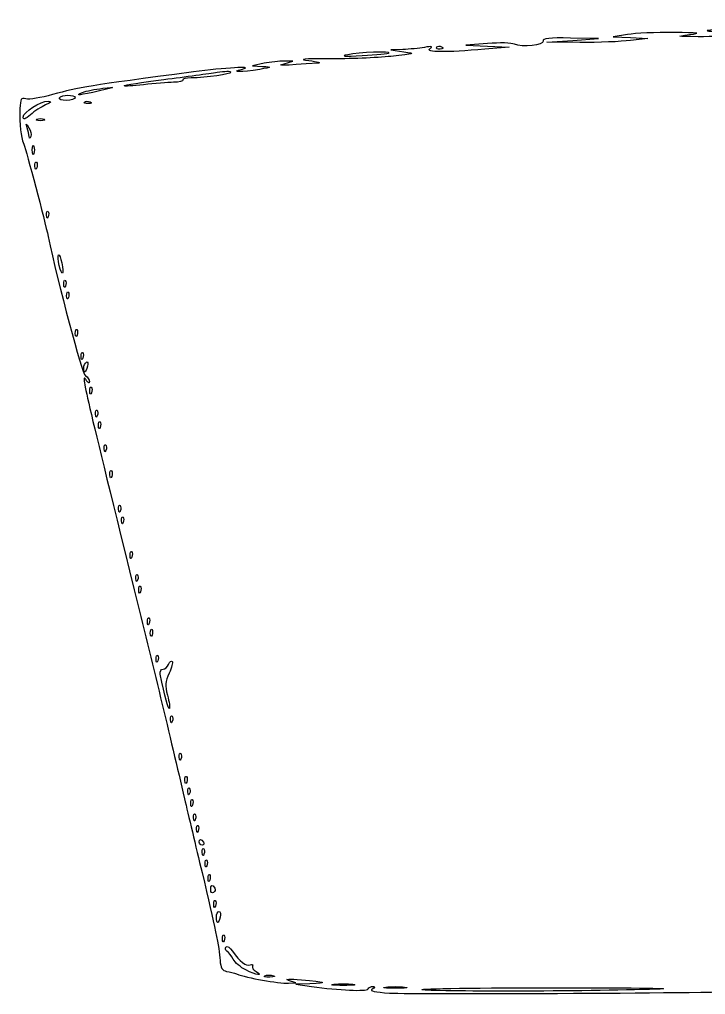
# Model space of a CAD drawing. Header units: centimetres. Extents: x -7.5 to 7.9, y -10 to 9.3.
# Drawn here: x -6.2 to 0.09, y -9.96 to -1.01 of the extents above; entities that cross this region are included whole.
import ezdxf

# ---------------------------------------------------------------- set-up
doc = ezdxf.new("R2010")
doc.units = ezdxf.units.CM
doc.header["$MEASUREMENT"] = 0
doc.layers.add('Layer 1', color=7, linetype='Continuous')

msp = doc.modelspace()

# ---------------------------------------------------------------- linework, layer by layer
at = {"layer": 'Layer 1'}
for points, knots in [([(-2.80407, -9.94347), (-2.94063, -9.93593), (-2.98985, -9.92486), (-2.96282, -9.90777), (-2.96282, -9.90777), (-2.93908, -9.89276), (-2.93606, -9.88284), (-2.95516, -9.88259), (-2.95516, -9.88259), (-2.97249, -9.88237), (-2.99323, -9.89281), (-3.00126, -9.90579), (-3.00126, -9.90579), (-3.01641, -9.93031), (-3.26708, -9.91933), (-3.51896, -9.88311), (-3.51896, -9.88311), (-3.51896, -9.88311), (-3.66448, -9.86218), (-3.66448, -9.86218), (-3.66448, -9.86218), (-3.66448, -9.86218), (-3.53439, -9.85896), (-3.53439, -9.85896), (-3.53439, -9.85896), (-3.35749, -9.85457), (-3.3885, -9.83956), (-3.61156, -9.82159), (-3.61156, -9.82159), (-3.72429, -9.81251), (-3.77089, -9.81524), (-3.73063, -9.82856), (-3.73063, -9.82856), (-3.73063, -9.82856), (-3.66448, -9.85045), (-3.66448, -9.85045), (-3.66448, -9.85045), (-3.66448, -9.85045), (-3.73063, -9.85294), (-3.73063, -9.85294), (-3.73063, -9.85294), (-3.82556, -9.8565), (-4.11349, -9.80556), (-4.20688, -9.76867), (-4.20688, -9.76867), (-4.2287, -9.76005), (-4.27038, -9.74922), (-4.29948, -9.74461), (-4.29948, -9.74461), (-4.33913, -9.73833), (-4.354, -9.71308), (-4.35878, -9.64385), (-4.35878, -9.64385), (-4.36739, -9.51935), (-4.40434, -9.33941), (-4.52443, -8.83708), (-4.52443, -8.83708), (-4.58009, -8.60425), (-4.65198, -8.30064), (-4.68418, -8.1624), (-4.68418, -8.1624), (-4.81545, -7.59886), (-4.98493, -6.89432), (-5.14561, -6.24417), (-5.14561, -6.24417), (-5.62101, -4.32068), (-5.64002, -4.23725), (-5.58271, -4.32594), (-5.58271, -4.32594), (-5.56702, -4.35021), (-5.5569, -4.35329), (-5.55666, -4.33387), (-5.55666, -4.33387), (-5.55643, -4.3164), (-5.57307, -4.29259), (-5.59362, -4.28095), (-5.59362, -4.28095), (-5.62329, -4.26415), (-5.84664, -3.42928), (-5.9355, -3.00302), (-5.9355, -3.00302), (-5.96528, -2.86016), (-6.13489, -2.21866), (-6.15982, -2.1546), (-6.15982, -2.1546), (-6.18861, -2.08062), (-6.1984, -1.9876), (-6.19405, -1.82915), (-6.19405, -1.82915), (-6.19164, -1.74117), (-6.18399, -1.72875), (-6.13938, -1.74041), (-6.13938, -1.74041), (-6.11085, -1.74787), (-6.00072, -1.73007), (-5.89464, -1.70086), (-5.89464, -1.70086), (-5.64237, -1.63137), (-5.58443, -1.62205), (-4.60375, -1.49311), (-4.60375, -1.49311), (-4.31817, -1.45556), (-4.03541, -1.43875), (-4.15396, -1.46636), (-4.15396, -1.46636), (-4.28132, -1.49603), (-4.15767, -1.49869), (-3.99521, -1.46979), (-3.99521, -1.46979), (-3.87817, -1.44896), (-3.87772, -1.44849), (-3.96875, -1.44225), (-3.96875, -1.44225), (-3.96875, -1.44225), (-4.06135, -1.43589), (-4.06135, -1.43589), (-4.06135, -1.43589), (-4.06135, -1.43589), (-3.95552, -1.414), (-3.95552, -1.414), (-3.95552, -1.414), (-3.89731, -1.40196), (-3.81397, -1.39283), (-3.77031, -1.39372), (-3.77031, -1.39372), (-3.77031, -1.39372), (-3.69094, -1.39532), (-3.69094, -1.39532), (-3.69094, -1.39532), (-3.69094, -1.39532), (-3.77031, -1.41775), (-3.77031, -1.41775), (-3.77031, -1.41775), (-3.84429, -1.43866), (-3.79716, -1.43768), (-3.45555, -1.41121), (-3.45555, -1.41121), (-3.42494, -1.40884), (-3.46538, -1.39874), (-3.54542, -1.38877), (-3.54542, -1.38877), (-3.64788, -1.37601), (-3.59308, -1.37139), (-3.36021, -1.37315), (-3.36021, -1.37315), (-3.17831, -1.37453), (-2.92232, -1.36431), (-2.79135, -1.35045), (-2.79135, -1.35045), (-2.56986, -1.327), (-2.56154, -1.32405), (-2.67229, -1.30821), (-2.67229, -1.30821), (-2.67229, -1.30821), (-2.79135, -1.29118), (-2.79135, -1.29118), (-2.79135, -1.29118), (-2.79135, -1.29118), (-2.68221, -1.2872), (-2.68221, -1.2872), (-2.68221, -1.2872), (-2.62219, -1.28502), (-2.53289, -1.27627), (-2.48378, -1.26777), (-2.48378, -1.26777), (-2.41615, -1.25607), (-2.40411, -1.25918), (-2.43417, -1.2806), (-2.43417, -1.2806), (-2.48121, -1.31412), (-2.28492, -1.31572), (-1.93146, -1.2847), (-1.93146, -1.2847), (-1.93146, -1.2847), (-1.70656, -1.26496), (-1.70656, -1.26496), (-1.70656, -1.26496), (-1.70656, -1.26496), (-1.905, -1.2561), (-1.905, -1.2561), (-1.905, -1.2561), (-1.905, -1.2561), (-2.10344, -1.24724), (-2.10344, -1.24724), (-2.10344, -1.24724), (-2.10344, -1.24724), (-1.905, -1.23205), (-1.905, -1.23205), (-1.905, -1.23205), (-1.79586, -1.2237), (-1.68527, -1.22651), (-1.65925, -1.23829), (-1.65925, -1.23829), (-1.58729, -1.27087), (-1.38781, -1.24982), (-1.39568, -1.21047), (-1.39568, -1.21047), (-1.40066, -1.18555), (-1.33867, -1.17863), (-1.14432, -1.1824), (-1.14432, -1.1824), (-1.14432, -1.1824), (-0.88635, -1.1874), (-0.88635, -1.1874), (-0.88635, -1.1874), (-0.88635, -1.1874), (-1.12448, -1.20385), (-1.12448, -1.20385), (-1.12448, -1.20385), (-1.12448, -1.20385), (-1.3626, -1.22031), (-1.3626, -1.22031), (-1.3626, -1.22031), (-1.3626, -1.22031), (-1.05833, -1.22244), (-1.05833, -1.22244), (-1.05833, -1.22244), (-0.89098, -1.22361), (-0.68263, -1.21571), (-0.59531, -1.20487), (-0.59531, -1.20487), (-0.59531, -1.20487), (-0.43656, -1.18518), (-0.43656, -1.18518), (-0.43656, -1.18518), (-0.43656, -1.18518), (-0.59531, -1.17775), (-0.59531, -1.17775), (-0.59531, -1.17775), (-0.59531, -1.17775), (-0.75406, -1.17033), (-0.75406, -1.17033), (-0.75406, -1.17033), (-0.75406, -1.17033), (-0.62177, -1.14972), (-0.62177, -1.14972), (-0.62177, -1.14972), (-0.54901, -1.13839), (-0.35851, -1.13001), (-0.19844, -1.13111), (-0.19844, -1.13111), (0.03473, -1.13271), (0.06367, -1.13665), (-0.05292, -1.15094), (-0.05292, -1.15094), (-0.18633, -1.16729), (-0.17973, -1.16886), (0.02646, -1.1698), (0.02646, -1.1698), (0.15015, -1.17036), (0.3347, -1.16227), (0.43656, -1.15181), (0.43656, -1.15181), (0.43656, -1.15181), (0.62177, -1.13281), (0.62177, -1.13281), (0.62177, -1.13281), (0.62177, -1.13281), (0.35939, -1.12864), (0.35939, -1.12864), (0.35939, -1.12864), (0.21508, -1.12635), (0.10197, -1.11978), (0.10804, -1.11405), (0.10804, -1.11405), (0.12144, -1.10136), (0.73133, -1.07187), (1.53458, -1.04505), (1.53458, -1.04505), (2.52279, -1.01207), (5.20861, -1.038), (5.715, -1.08542), (5.715, -1.08542), (5.95511, -1.10791), (6.19323, -1.13846), (6.24417, -1.15331), (6.24417, -1.15331), (6.2951, -1.16817), (6.40821, -1.1831), (6.49552, -1.1865), (6.49552, -1.1865), (6.68691, -1.19395), (6.68089, -1.13736), (6.56628, -1.85208), (6.56628, -1.85208), (6.48939, -2.3316), (6.41249, -2.86984), (6.24499, -4.10104), (6.24499, -4.10104), (6.17962, -4.58152), (5.98369, -5.96738), (5.90084, -6.53521), (5.90084, -6.53521), (5.84837, -6.89485), (5.7949, -7.28276), (5.71485, -7.88458), (5.71485, -7.88458), (5.67033, -8.21928), (5.61634, -8.62409), (5.59489, -8.78417), (5.59489, -8.78417), (5.57343, -8.94424), (5.55596, -9.13195), (5.55606, -9.20131), (5.55606, -9.20131), (5.55624, -9.32238), (5.55335, -9.32722), (5.48349, -9.32284), (5.48349, -9.32284), (5.44347, -9.32032), (5.32739, -9.3425), (5.22552, -9.37212), (5.22552, -9.37212), (4.93365, -9.45697), (4.57237, -9.52951), (4.14073, -9.58989), (4.14073, -9.58989), (4.02431, -9.60618), (3.85167, -9.63067), (3.75708, -9.64431), (3.75708, -9.64431), (3.49204, -9.68253), (2.89515, -9.74425), (2.35479, -9.7893), (2.35479, -9.7893), (2.08558, -9.81175), (1.74625, -9.84136), (1.60073, -9.85511), (1.60073, -9.85511), (1.45521, -9.86885), (1.16351, -9.88799), (0.9525, -9.89764), (0.9525, -9.89764), (0.74149, -9.90728), (0.52718, -9.92033), (0.47625, -9.92663), (0.47625, -9.92663), (0.35024, -9.94222), (-2.55651, -9.95715), (-2.80407, -9.94347)], [0, 0, 0, 0, 0.0116279, 0.0116279, 0.0116279, 0.0116279, 0.0232558, 0.0232558, 0.0232558, 0.0232558, 0.0348837, 0.0348837, 0.0348837, 0.0348837, 0.0465116, 0.0465116, 0.0465116, 0.0465116, 0.0581395, 0.0581395, 0.0581395, 0.0581395, 0.0697674, 0.0697674, 0.0697674, 0.0697674, 0.0813953, 0.0813953, 0.0813953, 0.0813953, 0.0930233, 0.0930233, 0.0930233, 0.0930233, 0.1046512, 0.1046512, 0.1046512, 0.1046512, 0.1162791, 0.1162791, 0.1162791, 0.1162791, 0.127907, 0.127907, 0.127907, 0.127907, 0.1395349, 0.1395349, 0.1395349, 0.1395349, 0.1511628, 0.1511628, 0.1511628, 0.1511628, 0.1627907, 0.1627907, 0.1627907, 0.1627907, 0.1744186, 0.1744186, 0.1744186, 0.1744186, 0.1860465, 0.1860465, 0.1860465, 0.1860465, 0.1976744, 0.1976744, 0.1976744, 0.1976744, 0.2093023, 0.2093023, 0.2093023, 0.2093023, 0.2209302, 0.2209302, 0.2209302, 0.2209302, 0.2325581, 0.2325581, 0.2325581, 0.2325581, 0.244186, 0.244186, 0.244186, 0.244186, 0.255814, 0.255814, 0.255814, 0.255814, 0.2674419, 0.2674419, 0.2674419, 0.2674419, 0.2790698, 0.2790698, 0.2790698, 0.2790698, 0.2906977, 0.2906977, 0.2906977, 0.2906977, 0.3023256, 0.3023256, 0.3023256, 0.3023256, 0.3139535, 0.3139535, 0.3139535, 0.3139535, 0.3255814, 0.3255814, 0.3255814, 0.3255814, 0.3372093, 0.3372093, 0.3372093, 0.3372093, 0.3488372, 0.3488372, 0.3488372, 0.3488372, 0.3604651, 0.3604651, 0.3604651, 0.3604651, 0.372093, 0.372093, 0.372093, 0.372093, 0.3837209, 0.3837209, 0.3837209, 0.3837209, 0.3953488, 0.3953488, 0.3953488, 0.3953488, 0.4069767, 0.4069767, 0.4069767, 0.4069767, 0.4186047, 0.4186047, 0.4186047, 0.4186047, 0.4302326, 0.4302326, 0.4302326, 0.4302326, 0.4418605, 0.4418605, 0.4418605, 0.4418605, 0.4534884, 0.4534884, 0.4534884, 0.4534884, 0.4651163, 0.4651163, 0.4651163, 0.4651163, 0.4767442, 0.4767442, 0.4767442, 0.4767442, 0.4883721, 0.4883721, 0.4883721, 0.4883721, 0.5, 0.5, 0.5, 0.5, 0.5116279, 0.5116279, 0.5116279, 0.5116279, 0.5232558, 0.5232558, 0.5232558, 0.5232558, 0.5348837, 0.5348837, 0.5348837, 0.5348837, 0.5465116, 0.5465116, 0.5465116, 0.5465116, 0.5581395, 0.5581395, 0.5581395, 0.5581395, 0.5697674, 0.5697674, 0.5697674, 0.5697674, 0.5813953, 0.5813953, 0.5813953, 0.5813953, 0.5930233, 0.5930233, 0.5930233, 0.5930233, 0.6046512, 0.6046512, 0.6046512, 0.6046512, 0.6162791, 0.6162791, 0.6162791, 0.6162791, 0.627907, 0.627907, 0.627907, 0.627907, 0.6395349, 0.6395349, 0.6395349, 0.6395349, 0.6511628, 0.6511628, 0.6511628, 0.6511628, 0.6627907, 0.6627907, 0.6627907, 0.6627907, 0.6744186, 0.6744186, 0.6744186, 0.6744186, 0.6860465, 0.6860465, 0.6860465, 0.6860465, 0.6976744, 0.6976744, 0.6976744, 0.6976744, 0.7093023, 0.7093023, 0.7093023, 0.7093023, 0.7209302, 0.7209302, 0.7209302, 0.7209302, 0.7325581, 0.7325581, 0.7325581, 0.7325581, 0.744186, 0.744186, 0.744186, 0.744186, 0.755814, 0.755814, 0.755814, 0.755814, 0.7674419, 0.7674419, 0.7674419, 0.7674419, 0.7790698, 0.7790698, 0.7790698, 0.7790698, 0.7906977, 0.7906977, 0.7906977, 0.7906977, 0.8023256, 0.8023256, 0.8023256, 0.8023256, 0.8139535, 0.8139535, 0.8139535, 0.8139535, 0.8255814, 0.8255814, 0.8255814, 0.8255814, 0.8372093, 0.8372093, 0.8372093, 0.8372093, 0.8488372, 0.8488372, 0.8488372, 0.8488372, 0.8604651, 0.8604651, 0.8604651, 0.8604651, 0.872093, 0.872093, 0.872093, 0.872093, 0.8837209, 0.8837209, 0.8837209, 0.8837209, 0.8953488, 0.8953488, 0.8953488, 0.8953488, 0.9069767, 0.9069767, 0.9069767, 0.9069767, 0.9186047, 0.9186047, 0.9186047, 0.9186047, 0.9302326, 0.9302326, 0.9302326, 0.9302326, 0.9418605, 0.9418605, 0.9418605, 0.9418605, 0.9534884, 0.9534884, 0.9534884, 0.9534884, 0.9651163, 0.9651163, 0.9651163, 0.9651163, 0.9767442, 0.9767442, 0.9767442, 0.9767442, 1, 1, 1, 1]), ([(-3.18823, -1.33495), (-3.08371, -1.31301), (-2.78543, -1.30073), (-2.80679, -1.31924), (-2.80679, -1.31924), (-2.81285, -1.3245), (-2.92497, -1.33518), (-3.05594, -1.34298), (-3.05594, -1.34298), (-3.21788, -1.35263), (-3.26021, -1.35006), (-3.18823, -1.33495)], [0, 0, 0, 0, 0.25, 0.25, 0.25, 0.25, 0.5, 0.5, 0.5, 0.5, 1, 1, 1, 1]), ([(-2.37408, -1.26724), (-2.36529, -1.25845), (-2.34247, -1.25751), (-2.32337, -1.26516), (-2.32337, -1.26516), (-2.30227, -1.2736), (-2.30854, -1.27987), (-2.33936, -1.28114), (-2.33936, -1.28114), (-2.36725, -1.28229), (-2.38288, -1.27604), (-2.37408, -1.26724)], [0, 0, 0, 0, 0.25, 0.25, 0.25, 0.25, 0.5, 0.5, 0.5, 0.5, 1, 1, 1, 1]), ([(-4.78487, -1.588), (-4.73169, -1.58772), (-4.6937, -1.57857), (-4.70044, -1.56766), (-4.70044, -1.56766), (-4.70719, -1.55674), (-4.67331, -1.54771), (-4.62516, -1.54758), (-4.62516, -1.54758), (-4.48061, -1.5472), (-4.25979, -1.51532), (-4.25979, -1.49482), (-4.25979, -1.49482), (-4.25979, -1.48428), (-4.31635, -1.48475), (-4.38547, -1.49585), (-4.38547, -1.49585), (-4.45459, -1.50695), (-4.67486, -1.53685), (-4.87495, -1.56229), (-4.87495, -1.56229), (-5.07504, -1.58772), (-5.23875, -1.61368), (-5.23875, -1.61997), (-5.23875, -1.61997), (-5.23875, -1.62625), (-5.15838, -1.62175), (-5.06016, -1.60995), (-5.06016, -1.60995), (-4.96193, -1.59815), (-4.83805, -1.58827), (-4.78487, -1.588)], [0, 0, 0, 0, 0.1111111, 0.1111111, 0.1111111, 0.1111111, 0.2222222, 0.2222222, 0.2222222, 0.2222222, 0.3333333, 0.3333333, 0.3333333, 0.3333333, 0.4444444, 0.4444444, 0.4444444, 0.4444444, 0.5555556, 0.5555556, 0.5555556, 0.5555556, 0.6666667, 0.6666667, 0.6666667, 0.6666667, 0.7777778, 0.7777778, 0.7777778, 0.7777778, 1, 1, 1, 1]), ([(-5.68854, -1.72899), (-5.68854, -1.69845), (-5.81391, -1.70042), (-5.83298, -1.73126), (-5.83298, -1.73126), (-5.84137, -1.74485), (-5.81231, -1.75495), (-5.76839, -1.7537), (-5.76839, -1.7537), (-5.72447, -1.75245), (-5.68854, -1.74133), (-5.68854, -1.72899)], [0, 0, 0, 0, 0.25, 0.25, 0.25, 0.25, 0.5, 0.5, 0.5, 0.5, 1, 1, 1, 1]), ([(-5.46365, -1.66645), (-5.30971, -1.62979), (-5.30881, -1.62908), (-5.43407, -1.64329), (-5.43407, -1.64329), (-5.50511, -1.65134), (-5.58845, -1.66812), (-5.61928, -1.68057), (-5.61928, -1.68057), (-5.70311, -1.71444), (-5.64179, -1.70887), (-5.46365, -1.66645)], [0, 0, 0, 0, 0.25, 0.25, 0.25, 0.25, 0.5, 0.5, 0.5, 0.5, 1, 1, 1, 1]), ([(-5.95861, -1.79557), (-5.90368, -1.77119), (-5.89859, -1.76328), (-5.93677, -1.76163), (-5.93677, -1.76163), (-6.00457, -1.7587), (-6.16479, -1.86084), (-6.16479, -1.90698), (-6.16479, -1.90698), (-6.16479, -1.93361), (-6.14547, -1.92754), (-6.09752, -1.88585), (-6.09752, -1.88585), (-6.06052, -1.85368), (-5.99801, -1.81305), (-5.95861, -1.79557)], [0, 0, 0, 0, 0.2, 0.2, 0.2, 0.2, 0.4, 0.4, 0.4, 0.4, 0.6, 0.6, 0.6, 0.6, 1, 1, 1, 1]), ([(-5.55129, -1.76786), (-5.57039, -1.76022), (-5.59321, -1.76116), (-5.602, -1.76995), (-5.602, -1.76995), (-5.61079, -1.77874), (-5.59517, -1.785), (-5.56727, -1.78385), (-5.56727, -1.78385), (-5.53645, -1.78258), (-5.53018, -1.77631), (-5.55129, -1.76786)], [0, 0, 0, 0, 0.25, 0.25, 0.25, 0.25, 0.5, 0.5, 0.5, 0.5, 1, 1, 1, 1]), ([(-6.112, -2.00522), (-6.14083, -1.96026), (-6.14158, -1.96031), (-6.1271, -2.00638), (-6.1271, -2.00638), (-6.11873, -2.03304), (-6.11094, -2.06876), (-6.10979, -2.08576), (-6.10979, -2.08576), (-6.10828, -2.10807), (-6.10408, -2.10774), (-6.09468, -2.08459), (-6.09468, -2.08459), (-6.08753, -2.06695), (-6.09532, -2.03123), (-6.112, -2.00522)], [0, 0, 0, 0, 0.2, 0.2, 0.2, 0.2, 0.4, 0.4, 0.4, 0.4, 0.6, 0.6, 0.6, 0.6, 1, 1, 1, 1]), ([(-5.97297, -1.92716), (-5.99116, -1.91982), (-6.02092, -1.91982), (-6.03911, -1.92716), (-6.03911, -1.92716), (-6.0573, -1.9345), (-6.04242, -1.94051), (-6.00604, -1.94051), (-6.00604, -1.94051), (-5.96966, -1.94051), (-5.95478, -1.9345), (-5.97297, -1.92716)], [0, 0, 0, 0, 0.25, 0.25, 0.25, 0.25, 0.5, 0.5, 0.5, 0.5, 1, 1, 1, 1]), ([(-6.06789, -2.1762), (-6.07523, -2.15801), (-6.08124, -2.17289), (-6.08124, -2.20927), (-6.08124, -2.20927), (-6.08124, -2.24565), (-6.07523, -2.26053), (-6.06789, -2.24234), (-6.06789, -2.24234), (-6.06055, -2.22415), (-6.06055, -2.19439), (-6.06789, -2.1762)], [0, 0, 0, 0, 0.25, 0.25, 0.25, 0.25, 0.5, 0.5, 0.5, 0.5, 1, 1, 1, 1]), ([(-6.04297, -2.32227), (-6.05177, -2.31348), (-6.05802, -2.32911), (-6.05687, -2.357), (-6.05687, -2.357), (-6.0556, -2.38782), (-6.04933, -2.39409), (-6.04088, -2.37298), (-6.04088, -2.37298), (-6.03324, -2.35388), (-6.03418, -2.33106), (-6.04297, -2.32227)], [0, 0, 0, 0, 0.25, 0.25, 0.25, 0.25, 0.5, 0.5, 0.5, 0.5, 1, 1, 1, 1]), ([(-5.93714, -2.77206), (-5.94593, -2.76327), (-5.95218, -2.7789), (-5.95104, -2.80679), (-5.95104, -2.80679), (-5.94977, -2.83761), (-5.9435, -2.84388), (-5.93505, -2.82277), (-5.93505, -2.82277), (-5.92741, -2.80367), (-5.92835, -2.78085), (-5.93714, -2.77206)], [0, 0, 0, 0, 0.25, 0.25, 0.25, 0.25, 0.5, 0.5, 0.5, 0.5, 1, 1, 1, 1]), ([(-5.81091, -3.24445), (-5.82021, -3.19797), (-5.83333, -3.16545), (-5.84007, -3.17219), (-5.84007, -3.17219), (-5.84681, -3.17893), (-5.84411, -3.22187), (-5.83406, -3.2676), (-5.83406, -3.2676), (-5.81023, -3.37611), (-5.78885, -3.35474), (-5.81091, -3.24445)], [0, 0, 0, 0, 0.25, 0.25, 0.25, 0.25, 0.5, 0.5, 0.5, 0.5, 1, 1, 1, 1]), ([(-5.77839, -3.40706), (-5.78718, -3.39827), (-5.79343, -3.4139), (-5.79229, -3.44179), (-5.79229, -3.44179), (-5.79102, -3.47261), (-5.78475, -3.47888), (-5.7763, -3.45777), (-5.7763, -3.45777), (-5.76866, -3.43867), (-5.7696, -3.41585), (-5.77839, -3.40706)], [0, 0, 0, 0, 0.25, 0.25, 0.25, 0.25, 0.5, 0.5, 0.5, 0.5, 1, 1, 1, 1]), ([(-5.75193, -3.51289), (-5.76072, -3.5041), (-5.76698, -3.51973), (-5.76583, -3.54762), (-5.76583, -3.54762), (-5.76456, -3.57844), (-5.75829, -3.58471), (-5.74984, -3.56361), (-5.74984, -3.56361), (-5.7422, -3.54451), (-5.74314, -3.52169), (-5.75193, -3.51289)], [0, 0, 0, 0, 0.25, 0.25, 0.25, 0.25, 0.5, 0.5, 0.5, 0.5, 1, 1, 1, 1]), ([(-5.67256, -3.85685), (-5.68135, -3.84806), (-5.6876, -3.86369), (-5.68645, -3.89158), (-5.68645, -3.89158), (-5.68518, -3.9224), (-5.67891, -3.92867), (-5.67047, -3.90757), (-5.67047, -3.90757), (-5.66282, -3.88847), (-5.66376, -3.86565), (-5.67256, -3.85685)], [0, 0, 0, 0, 0.25, 0.25, 0.25, 0.25, 0.5, 0.5, 0.5, 0.5, 1, 1, 1, 1]), ([(-5.61964, -4.06852), (-5.62843, -4.05973), (-5.63468, -4.07536), (-5.63354, -4.10325), (-5.63354, -4.10325), (-5.63227, -4.13407), (-5.626, -4.14034), (-5.61755, -4.11923), (-5.61755, -4.11923), (-5.60991, -4.10013), (-5.61085, -4.07731), (-5.61964, -4.06852)], [0, 0, 0, 0, 0.25, 0.25, 0.25, 0.25, 0.5, 0.5, 0.5, 0.5, 1, 1, 1, 1]), ([(-5.57503, -4.19361), (-5.56742, -4.16449), (-5.57198, -4.14733), (-5.58518, -4.15548), (-5.58518, -4.15548), (-5.59837, -4.16364), (-5.60917, -4.18747), (-5.60917, -4.20844), (-5.60917, -4.20844), (-5.60917, -4.2632), (-5.59119, -4.25539), (-5.57503, -4.19361)], [0, 0, 0, 0, 0.25, 0.25, 0.25, 0.25, 0.5, 0.5, 0.5, 0.5, 1, 1, 1, 1]), ([(-5.54026, -4.38602), (-5.54906, -4.37723), (-5.55531, -4.39286), (-5.55416, -4.42075), (-5.55416, -4.42075), (-5.55289, -4.45157), (-5.54662, -4.45784), (-5.53818, -4.43673), (-5.53818, -4.43673), (-5.53053, -4.41763), (-5.53147, -4.39481), (-5.54026, -4.38602)], [0, 0, 0, 0, 0.25, 0.25, 0.25, 0.25, 0.5, 0.5, 0.5, 0.5, 1, 1, 1, 1]), ([(-5.48735, -4.59769), (-5.49614, -4.58889), (-5.50239, -4.60452), (-5.50124, -4.63241), (-5.50124, -4.63241), (-5.49997, -4.66324), (-5.49371, -4.66951), (-5.48526, -4.6484), (-5.48526, -4.6484), (-5.47762, -4.6293), (-5.47856, -4.60648), (-5.48735, -4.59769)], [0, 0, 0, 0, 0.25, 0.25, 0.25, 0.25, 0.5, 0.5, 0.5, 0.5, 1, 1, 1, 1]), ([(-5.46089, -4.70352), (-5.46968, -4.69473), (-5.47593, -4.71036), (-5.47479, -4.73825), (-5.47479, -4.73825), (-5.47352, -4.76907), (-5.46725, -4.77534), (-5.4588, -4.75423), (-5.4588, -4.75423), (-5.45116, -4.73513), (-5.4521, -4.71231), (-5.46089, -4.70352)], [0, 0, 0, 0, 0.25, 0.25, 0.25, 0.25, 0.5, 0.5, 0.5, 0.5, 1, 1, 1, 1]), ([(-5.40797, -4.91519), (-5.41677, -4.90639), (-5.42302, -4.92202), (-5.42187, -4.94991), (-5.42187, -4.94991), (-5.4206, -4.98074), (-5.41433, -4.98701), (-5.40588, -4.9659), (-5.40588, -4.9659), (-5.39824, -4.9468), (-5.39918, -4.92398), (-5.40797, -4.91519)], [0, 0, 0, 0, 0.25, 0.25, 0.25, 0.25, 0.5, 0.5, 0.5, 0.5, 1, 1, 1, 1]), ([(-5.35506, -5.15331), (-5.36385, -5.14452), (-5.3701, -5.16015), (-5.36895, -5.18804), (-5.36895, -5.18804), (-5.36768, -5.21886), (-5.36141, -5.22513), (-5.35297, -5.20402), (-5.35297, -5.20402), (-5.34532, -5.18492), (-5.34626, -5.1621), (-5.35506, -5.15331)], [0, 0, 0, 0, 0.25, 0.25, 0.25, 0.25, 0.5, 0.5, 0.5, 0.5, 1, 1, 1, 1]), ([(-5.27568, -5.47081), (-5.28447, -5.46202), (-5.29073, -5.47765), (-5.28958, -5.50554), (-5.28958, -5.50554), (-5.28831, -5.53636), (-5.28204, -5.54263), (-5.27359, -5.52152), (-5.27359, -5.52152), (-5.26595, -5.50242), (-5.26689, -5.4796), (-5.27568, -5.47081)], [0, 0, 0, 0, 0.25, 0.25, 0.25, 0.25, 0.5, 0.5, 0.5, 0.5, 1, 1, 1, 1]), ([(-5.24922, -5.57664), (-5.25802, -5.56785), (-5.26427, -5.58348), (-5.26312, -5.61137), (-5.26312, -5.61137), (-5.26185, -5.64219), (-5.25558, -5.64846), (-5.24713, -5.62736), (-5.24713, -5.62736), (-5.23949, -5.60826), (-5.24043, -5.58544), (-5.24922, -5.57664)], [0, 0, 0, 0, 0.25, 0.25, 0.25, 0.25, 0.5, 0.5, 0.5, 0.5, 1, 1, 1, 1]), ([(-5.16985, -5.89414), (-5.17864, -5.88535), (-5.18489, -5.90098), (-5.18374, -5.92887), (-5.18374, -5.92887), (-5.18247, -5.95969), (-5.17621, -5.96596), (-5.16776, -5.94486), (-5.16776, -5.94486), (-5.16012, -5.92576), (-5.16106, -5.90294), (-5.16985, -5.89414)], [0, 0, 0, 0, 0.25, 0.25, 0.25, 0.25, 0.5, 0.5, 0.5, 0.5, 1, 1, 1, 1]), ([(-5.11693, -6.10581), (-5.12572, -6.09702), (-5.13198, -6.11265), (-5.13083, -6.14054), (-5.13083, -6.14054), (-5.12956, -6.17136), (-5.12329, -6.17763), (-5.11484, -6.15652), (-5.11484, -6.15652), (-5.1072, -6.13742), (-5.10814, -6.1146), (-5.11693, -6.10581)], [0, 0, 0, 0, 0.25, 0.25, 0.25, 0.25, 0.5, 0.5, 0.5, 0.5, 1, 1, 1, 1]), ([(-5.09047, -6.21164), (-5.09927, -6.20285), (-5.10552, -6.21848), (-5.10437, -6.24637), (-5.10437, -6.24637), (-5.1031, -6.27719), (-5.09683, -6.28346), (-5.08838, -6.26236), (-5.08838, -6.26236), (-5.08074, -6.24326), (-5.08168, -6.22044), (-5.09047, -6.21164)], [0, 0, 0, 0, 0.25, 0.25, 0.25, 0.25, 0.5, 0.5, 0.5, 0.5, 1, 1, 1, 1]), ([(-5.0111, -6.50269), (-5.01989, -6.49389), (-5.02614, -6.50952), (-5.02499, -6.53741), (-5.02499, -6.53741), (-5.02372, -6.56824), (-5.01746, -6.57451), (-5.00901, -6.5534), (-5.00901, -6.5534), (-5.00137, -6.5343), (-5.00231, -6.51148), (-5.0111, -6.50269)], [0, 0, 0, 0, 0.25, 0.25, 0.25, 0.25, 0.5, 0.5, 0.5, 0.5, 1, 1, 1, 1]), ([(-4.98464, -6.60852), (-4.99343, -6.59973), (-4.99968, -6.61536), (-4.99854, -6.64325), (-4.99854, -6.64325), (-4.99727, -6.67407), (-4.991, -6.68034), (-4.98255, -6.65923), (-4.98255, -6.65923), (-4.97491, -6.64013), (-4.97585, -6.61731), (-4.98464, -6.60852)], [0, 0, 0, 0, 0.25, 0.25, 0.25, 0.25, 0.5, 0.5, 0.5, 0.5, 1, 1, 1, 1]), ([(-4.93172, -6.84664), (-4.94052, -6.83785), (-4.94677, -6.85348), (-4.94562, -6.88137), (-4.94562, -6.88137), (-4.94435, -6.91219), (-4.93808, -6.91846), (-4.92963, -6.89736), (-4.92963, -6.89736), (-4.92199, -6.87826), (-4.92293, -6.85544), (-4.93172, -6.84664)], [0, 0, 0, 0, 0.25, 0.25, 0.25, 0.25, 0.5, 0.5, 0.5, 0.5, 1, 1, 1, 1]), ([(-4.84124, -7.21227), (-4.86544, -7.12239), (-4.86284, -7.08725), (-4.82628, -7.01021), (-4.82628, -7.01021), (-4.80194, -6.95893), (-4.78926, -6.90973), (-4.7981, -6.90089), (-4.7981, -6.90089), (-4.80694, -6.89205), (-4.82168, -6.90439), (-4.83085, -6.9283), (-4.83085, -6.9283), (-4.84003, -6.95221), (-4.86301, -6.97177), (-4.88192, -6.97177), (-4.88192, -6.97177), (-4.90082, -6.97177), (-4.91211, -6.99261), (-4.90699, -7.01807), (-4.90699, -7.01807), (-4.86618, -7.2212), (-4.83402, -7.34315), (-4.82393, -7.33306), (-4.82393, -7.33306), (-4.81733, -7.32646), (-4.82512, -7.27211), (-4.84124, -7.21227)], [0, 0, 0, 0, 0.125, 0.125, 0.125, 0.125, 0.25, 0.25, 0.25, 0.25, 0.375, 0.375, 0.375, 0.375, 0.5, 0.5, 0.5, 0.5, 0.625, 0.625, 0.625, 0.625, 0.75, 0.75, 0.75, 0.75, 1, 1, 1, 1]), ([(-4.79943, -7.40227), (-4.80822, -7.39348), (-4.81448, -7.40911), (-4.81333, -7.437), (-4.81333, -7.437), (-4.81206, -7.46782), (-4.80579, -7.47409), (-4.79734, -7.45298), (-4.79734, -7.45298), (-4.7897, -7.43388), (-4.79064, -7.41106), (-4.79943, -7.40227)], [0, 0, 0, 0, 0.25, 0.25, 0.25, 0.25, 0.5, 0.5, 0.5, 0.5, 1, 1, 1, 1]), ([(-4.72006, -7.74623), (-4.72885, -7.73744), (-4.7351, -7.75306), (-4.73395, -7.78095), (-4.73395, -7.78095), (-4.73268, -7.81178), (-4.72641, -7.81805), (-4.71797, -7.79694), (-4.71797, -7.79694), (-4.71032, -7.77784), (-4.71126, -7.75502), (-4.72006, -7.74623)], [0, 0, 0, 0, 0.25, 0.25, 0.25, 0.25, 0.5, 0.5, 0.5, 0.5, 1, 1, 1, 1]), ([(-4.66714, -7.95789), (-4.67593, -7.9491), (-4.68218, -7.96473), (-4.68104, -7.99262), (-4.68104, -7.99262), (-4.67977, -8.02344), (-4.6735, -8.02971), (-4.66505, -8.00861), (-4.66505, -8.00861), (-4.65741, -7.98951), (-4.65835, -7.96669), (-4.66714, -7.95789)], [0, 0, 0, 0, 0.25, 0.25, 0.25, 0.25, 0.5, 0.5, 0.5, 0.5, 1, 1, 1, 1]), ([(-4.64068, -8.06373), (-4.64947, -8.05494), (-4.65573, -8.07056), (-4.65458, -8.09845), (-4.65458, -8.09845), (-4.65331, -8.12928), (-4.64704, -8.13555), (-4.63859, -8.11444), (-4.63859, -8.11444), (-4.63095, -8.09534), (-4.63189, -8.07252), (-4.64068, -8.06373)], [0, 0, 0, 0, 0.25, 0.25, 0.25, 0.25, 0.5, 0.5, 0.5, 0.5, 1, 1, 1, 1]), ([(-4.61422, -8.16956), (-4.62302, -8.16077), (-4.62927, -8.1764), (-4.62812, -8.20429), (-4.62812, -8.20429), (-4.62685, -8.23511), (-4.62058, -8.24138), (-4.61213, -8.22027), (-4.61213, -8.22027), (-4.60449, -8.20117), (-4.60543, -8.17835), (-4.61422, -8.16956)], [0, 0, 0, 0, 0.25, 0.25, 0.25, 0.25, 0.5, 0.5, 0.5, 0.5, 1, 1, 1, 1]), ([(-4.58776, -8.30185), (-4.59656, -8.29306), (-4.60281, -8.30869), (-4.60166, -8.33658), (-4.60166, -8.33658), (-4.60039, -8.3674), (-4.59412, -8.37367), (-4.58568, -8.35257), (-4.58568, -8.35257), (-4.57803, -8.33347), (-4.57897, -8.31065), (-4.58776, -8.30185)], [0, 0, 0, 0, 0.25, 0.25, 0.25, 0.25, 0.5, 0.5, 0.5, 0.5, 1, 1, 1, 1]), ([(-4.56131, -8.40769), (-4.5701, -8.39889), (-4.57635, -8.41452), (-4.5752, -8.44241), (-4.5752, -8.44241), (-4.57393, -8.47324), (-4.56766, -8.47951), (-4.55922, -8.4584), (-4.55922, -8.4584), (-4.55157, -8.4393), (-4.55251, -8.41648), (-4.56131, -8.40769)], [0, 0, 0, 0, 0.25, 0.25, 0.25, 0.25, 0.5, 0.5, 0.5, 0.5, 1, 1, 1, 1]), ([(-4.51115, -8.55927), (-4.5321, -8.52537), (-4.55083, -8.52537), (-4.55083, -8.55927), (-4.55083, -8.55927), (-4.55083, -8.57382), (-4.53822, -8.58573), (-4.52281, -8.58573), (-4.52281, -8.58573), (-4.5074, -8.58573), (-4.50215, -8.57382), (-4.51115, -8.55927)], [0, 0, 0, 0, 0.25, 0.25, 0.25, 0.25, 0.5, 0.5, 0.5, 0.5, 1, 1, 1, 1]), ([(-4.50839, -8.61935), (-4.51718, -8.61056), (-4.52343, -8.62619), (-4.52229, -8.65408), (-4.52229, -8.65408), (-4.52102, -8.6849), (-4.51475, -8.69117), (-4.5063, -8.67007), (-4.5063, -8.67007), (-4.49866, -8.65097), (-4.4996, -8.62815), (-4.50839, -8.61935)], [0, 0, 0, 0, 0.25, 0.25, 0.25, 0.25, 0.5, 0.5, 0.5, 0.5, 1, 1, 1, 1]), ([(-4.48193, -8.72519), (-4.49072, -8.71639), (-4.49698, -8.73202), (-4.49583, -8.75991), (-4.49583, -8.75991), (-4.49456, -8.79074), (-4.48829, -8.79701), (-4.47984, -8.7759), (-4.47984, -8.7759), (-4.4722, -8.7568), (-4.47314, -8.73398), (-4.48193, -8.72519)], [0, 0, 0, 0, 0.25, 0.25, 0.25, 0.25, 0.5, 0.5, 0.5, 0.5, 1, 1, 1, 1]), ([(-4.45547, -8.85748), (-4.46427, -8.84869), (-4.47052, -8.86431), (-4.46937, -8.8922), (-4.46937, -8.8922), (-4.4681, -8.92303), (-4.46183, -8.9293), (-4.45338, -8.90819), (-4.45338, -8.90819), (-4.44574, -8.88909), (-4.44668, -8.86627), (-4.45547, -8.85748)], [0, 0, 0, 0, 0.25, 0.25, 0.25, 0.25, 0.5, 0.5, 0.5, 0.5, 1, 1, 1, 1]), ([(-4.40644, -8.98078), (-4.42912, -8.94408), (-4.445, -8.95092), (-4.445, -8.99739), (-4.445, -8.99739), (-4.445, -9.02008), (-4.4329, -9.03117), (-4.41811, -9.02202), (-4.41811, -9.02202), (-4.40332, -9.01288), (-4.39807, -8.99432), (-4.40644, -8.98078)], [0, 0, 0, 0, 0.25, 0.25, 0.25, 0.25, 0.5, 0.5, 0.5, 0.5, 1, 1, 1, 1]), ([(-4.40256, -9.0956), (-4.41135, -9.08681), (-4.4176, -9.10244), (-4.41645, -9.13033), (-4.41645, -9.13033), (-4.41518, -9.16115), (-4.40891, -9.16742), (-4.40047, -9.14632), (-4.40047, -9.14632), (-4.39282, -9.12722), (-4.39376, -9.1044), (-4.40256, -9.0956)], [0, 0, 0, 0, 0.25, 0.25, 0.25, 0.25, 0.5, 0.5, 0.5, 0.5, 1, 1, 1, 1]), ([(-4.35796, -9.24719), (-4.35035, -9.21808), (-4.35491, -9.19427), (-4.3681, -9.19427), (-4.3681, -9.19427), (-4.38129, -9.19427), (-4.39208, -9.21808), (-4.39208, -9.24719), (-4.39208, -9.24719), (-4.39208, -9.31502), (-4.3757, -9.31502), (-4.35796, -9.24719)], [0, 0, 0, 0, 0.25, 0.25, 0.25, 0.25, 0.5, 0.5, 0.5, 0.5, 1, 1, 1, 1]), ([(-4.32318, -9.4131), (-4.33197, -9.40431), (-4.33823, -9.41994), (-4.33708, -9.44783), (-4.33708, -9.44783), (-4.33581, -9.47865), (-4.32954, -9.48492), (-4.32109, -9.46382), (-4.32109, -9.46382), (-4.31345, -9.44472), (-4.31439, -9.4219), (-4.32318, -9.4131)], [0, 0, 0, 0, 0.25, 0.25, 0.25, 0.25, 0.5, 0.5, 0.5, 0.5, 1, 1, 1, 1]), ([(-4.02884, -9.74747), (-4.05461, -9.73246), (-4.06887, -9.70915), (-4.06054, -9.69566), (-4.06054, -9.69566), (-4.0522, -9.68217), (-4.06232, -9.67763), (-4.08303, -9.68557), (-4.08303, -9.68557), (-4.12164, -9.70039), (-4.17538, -9.65828), (-4.24536, -9.55837), (-4.24536, -9.55837), (-4.26718, -9.52722), (-4.29389, -9.51059), (-4.30472, -9.52142), (-4.30472, -9.52142), (-4.31555, -9.53225), (-4.31165, -9.54939), (-4.29606, -9.55951), (-4.29606, -9.55951), (-4.28047, -9.56963), (-4.25453, -9.60297), (-4.23842, -9.6336), (-4.23842, -9.6336), (-4.22232, -9.66422), (-4.16993, -9.7086), (-4.12202, -9.73221), (-4.12202, -9.73221), (-4.02652, -9.77928), (-3.95372, -9.7912), (-4.02884, -9.74747)], [0, 0, 0, 0, 0.1111111, 0.1111111, 0.1111111, 0.1111111, 0.2222222, 0.2222222, 0.2222222, 0.2222222, 0.3333333, 0.3333333, 0.3333333, 0.3333333, 0.4444444, 0.4444444, 0.4444444, 0.4444444, 0.5555556, 0.5555556, 0.5555556, 0.5555556, 0.6666667, 0.6666667, 0.6666667, 0.6666667, 0.7777778, 0.7777778, 0.7777778, 0.7777778, 1, 1, 1, 1]), ([(-3.87003, -9.78448), (-3.89578, -9.77777), (-3.9315, -9.77821), (-3.94941, -9.78546), (-3.94941, -9.78546), (-3.96732, -9.79271), (-3.94626, -9.79819), (-3.9026, -9.79765), (-3.9026, -9.79765), (-3.85895, -9.79712), (-3.84429, -9.79119), (-3.87003, -9.78448)], [0, 0, 0, 0, 0.25, 0.25, 0.25, 0.25, 0.5, 0.5, 0.5, 0.5, 1, 1, 1, 1]), ([(-3.14193, -9.86305), (-3.18922, -9.85718), (-3.26661, -9.85718), (-3.31391, -9.86305), (-3.31391, -9.86305), (-3.3612, -9.86892), (-3.32251, -9.87372), (-3.22792, -9.87372), (-3.22792, -9.87372), (-3.13333, -9.87372), (-3.09463, -9.86892), (-3.14193, -9.86305)], [0, 0, 0, 0, 0.25, 0.25, 0.25, 0.25, 0.5, 0.5, 0.5, 0.5, 1, 1, 1, 1]), ([(-2.66568, -9.88951), (-2.71297, -9.88364), (-2.79036, -9.88364), (-2.83766, -9.88951), (-2.83766, -9.88951), (-2.88495, -9.89538), (-2.84626, -9.90018), (-2.75167, -9.90018), (-2.75167, -9.90018), (-2.65708, -9.90018), (-2.61838, -9.89538), (-2.66568, -9.88951)], [0, 0, 0, 0, 0.25, 0.25, 0.25, 0.25, 0.5, 0.5, 0.5, 0.5, 1, 1, 1, 1]), ([(-0.35719, -9.9085), (-0.12435, -9.9008), (-0.52613, -9.89471), (-1.25003, -9.89496), (-1.25003, -9.89496), (-1.97393, -9.89521), (-2.53948, -9.90331), (-2.5068, -9.91295), (-2.5068, -9.91295), (-2.43966, -9.93276), (-1.00074, -9.92979), (-0.35719, -9.9085)], [0, 0, 0, 0, 0.25, 0.25, 0.25, 0.25, 0.5, 0.5, 0.5, 0.5, 1, 1, 1, 1])]:
    msp.add_open_spline(points, degree=3, knots=knots, dxfattribs=at)

doc.saveas('drawing.dxf')
